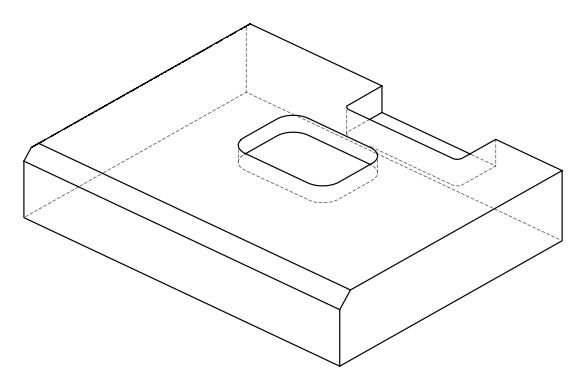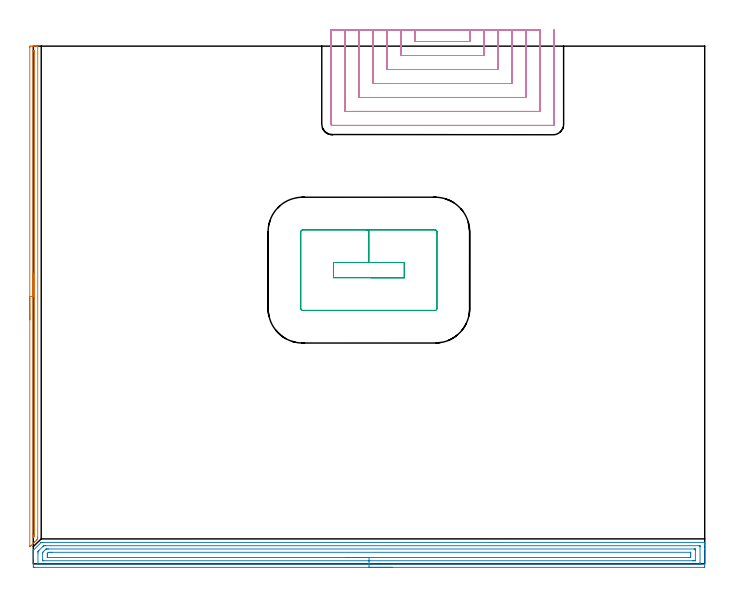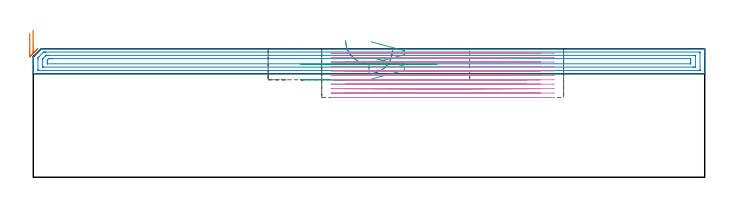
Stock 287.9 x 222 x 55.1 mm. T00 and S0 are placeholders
(PLAN: 4 operations, 2 tool changes, 47.4 min)
(1 AREA_MILL | FG_CHAMFER_SURFACE | UGT0205_001 | 3.56 min | 1253 mm3)
(2 AREA_MILL_1 | FG_CHAMFER_SURFACE_1 | UGT0205_001 | 9.44 min | 16455 mm3)
(3 MILL_RECTANGULAR_POCKET | POCKET_RECTANGULAR_STRAIGHT | UGT0201_006 | Follow Part, ap 7, ae 75% | 1.4 min | 69328 mm3)
(4 MILL_SLOT | SLOT_PARTIAL_RECTANGULAR | NXT0201_009 | Follow Part, ap 2, ae 75% | 33.02 min | 82194 mm3)
(TOOL UGT0205_001 | Chamfer Mill 20 x 3 x 45 deg. | D20 FL50 Z2)
(TOOL UGT0201_006 | End Mill 28 mm | D28 FL25 Z2)
(TOOL NXT0201_009 | ENDMILL 8mm [2P460-0800-NA 1630] | D8 FL26 Z6)
(OP 1 AREA_MILL)
G17 G21 G94 G90
T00 M6
G54
G17 G0 G90 X-1.5 Y104.65 S1061 M3
G43 Z65.1 H0
Z61.7
G94 G1 Y104.688 Z60.828 F250.
Y104.802 Z59.964
Y104.991 Z59.112
Y105.253 Z58.28
Y105.587 Z57.474
Y105.99 Z56.7
Y106.459 Z55.964
Y106.99 Z55.272
Y107.579 Z54.629
Y108.222 Z54.04
Y108.914 Z53.508
Y109.65 Z53.04
Y110.424 Z52.637
Y111.23 Z52.303
Y112.062 Z52.041
Y112.914 Z51.852
Y113.778 Z51.738
Y114.65 Z51.7
X-1.499 Y221.384 Z51.701
X-1.496 Y221.773
X-1.491 Y221.99 Z51.704
X-1.115 Y222. Z52.079
X-0.57 Z52.627
X-0.238 Z52.958
X0.307 Z53.503
X0.638 Z53.833
X1.302 Z54.501
X1.609 Z54.808
X1.756 Y221.998 Z54.949
X1.898 Y221.99 Z55.088
X1.9 Y221.831 Z55.1
Y11.488
X1.895 Y10.698 Z55.091
X1.795 Y10.595 Z54.992
X1.515 Y10.313 Z54.71
X1.35 Y10.149 Z54.547
X1.244 Y10.043 Z54.442
X0.638 Y9.438 Z53.837
X0.457 Y9.255 Z53.653
X-0.137 Y8.663 Z53.063
X-0.823 Y7.977 Z52.376
X-1.493 Y7.308 Z51.707
X-1.496 Y7.469 Z51.704
X-1.5 Y7.807 Z51.7
Y114.65
X-0.086 Z53.114
X-0.085 Y219.598 Z53.115
X-0.083 Y219.889 Z53.117
X-0.081 Y219.961 Z53.119
X-0.079 Y219.989 Z53.121
X-0.062 Y219.992 Z53.138
X0.003 Y219.995 Z53.203
X0.245 Y219.999 Z53.445
X0.42 Y219.997 Z53.62
X0.451 Y219.995 Z53.651
X0.478 Y219.99 Z53.678
X0.48 Y219.95 Z53.68
X0.484 Y219.755 Z53.684
X0.485 Y219.598 Z53.685
X0.486 Y219.443 Z53.686
X0.485 Y12.241 Z53.685
X0.482 Y11.943 Z53.682
X0.479 Y11.794 Z53.679
X0.47 Y11.731 Z53.67
X0.436 Y11.695 Z53.636
X0.237 Y11.488 Z53.437
X0.074 Y11.327 Z53.274
X-0.005 Y11.251 Z53.195
X-0.071 Y11.191 Z53.129
X-0.079 Y11.326 Z53.121
X-0.082 Y11.488 Z53.118
X-0.085 Y11.949 Z53.115
X-0.086 Y12.226 Z53.114
Y114.65
Y115.522 Z53.152
Y116.387 Z53.266
Y117.238 Z53.455
Y118.07 Z53.717
Y118.876 Z54.051
Y119.65 Z54.454
Y120.386 Z54.923
Y121.078 Z55.454
Y121.721 Z56.043
Y122.31 Z56.686
Y122.842 Z57.378
Y123.31 Z58.114
Y123.713 Z58.888
Y124.047 Z59.694
Y124.309 Z60.526
Y124.498 Z61.378
Y124.612 Z62.243
Y124.65 Z63.114
G0 Z65.1
M5
M2
(OP 2 AREA_MILL_1)
G17 G21 G94 G90
T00 M6
G54
G17 G0 G90 X153.95 Y-1.5 S1061 M3
G43 Z65.1 H0
Z54.4
G94 G1 X153.912 Z53.528 F250.
X153.798 Z52.664
X153.609 Z51.812
X153.347 Z50.98
X153.013 Z50.174
X152.61 Z49.4
X152.142 Z48.664
X151.61 Z47.972
X151.021 Z47.329
X150.378 Z46.74
X149.686 Z46.209
X148.95 Z45.74
X148.176 Z45.337
X147.37 Z45.003
X146.538 Z44.741
X145.686 Z44.552
X144.822 Z44.438
X143.95 Z44.4
X0.614
X0.127 Y-1.495 Z44.403
X0.009 Y-1.491 Z44.406
X0. Y-1.012 Z44.885
Y2.524 Z48.418
Y3.077 Z48.974
Y3.408 Z49.304
Y3.961 Z49.857
Y4.292 Z50.187
Y4.955 Z50.854
Y5.618 Z51.517
X0.001 Y5.731 Z51.629
X0.01 Y5.8 Z51.696
X0.074 Y5.874 Z51.772
X0.167 Y5.968 Z51.866
X3.293 Y9.094 Z54.993
X3.362 Y9.158 Z55.057
X3.412 Y9.202 Z55.098
X4.135 Y9.2 Z55.1
X287.733
X287.891 Y9.197 Z55.088
X287.892 Y9.184 Z55.075
X287.9 Y8.834 Z54.734
Y8.491 Z54.39
Y7.828 Z53.723
Y6.613 Z52.51
Y6.06 Z51.954
Y-1.012 Z44.885
X287.898 Y-1.291 Z44.606
X287.89 Y-1.492 Z44.406
X287.687 Y-1.499 Z44.399
X143.95 Y-1.5 Z44.4
Y-0.086 Z45.814
X2.356 Y-0.085 Z45.815
X2.01 Y-0.076 Z45.824
X2.005 Y0.033 Z45.933
X2.001 Y0.267 Z46.167
Y4.687 Z50.587
X2.01 Y5.176 Z51.076
X2.026 Y5.364 Z51.264
X2.115 Y5.458 Z51.358
X2.4 Y5.75 Z51.65
X4.186 Y7.536 Z53.436
X4.337 Y7.679 Z53.579
X4.447 Y7.779 Z53.679
X4.654 Y7.782 Z53.682
X5.079 Y7.786 Z53.686
X5.122
X285.544 Y7.785 Z53.685
X285.89 Y7.776 Z53.676
X285.895 Y7.667 Z53.567
X285.899 Y7.433 Z53.333
Y0.36 Z46.26
X285.892 Y-0.036 Z45.864
X285.889 Y-0.08 Z45.82
X285.871 Y-0.082 Z45.818
X285.819 Y-0.085 Z45.815
X285.712 Y-0.086 Z45.814
X285.5
X143.95
Y1.328 Z47.228
X4.5 Y1.329 Z47.229
X4.186 Y1.332 Z47.232
X4.082 Y1.335 Z47.235
X4.01 Y1.339 Z47.239
X4.006 Y1.456 Z47.356
X4.002 Y1.64 Z47.54
X4. Y1.824 Z47.724
Y4.476 Z50.376
X4.002 Y4.661 Z50.561
X4.006 Y4.783 Z50.683
X4.01 Y4.88 Z50.78
X4.035 Y4.924 Z50.824
X4.186 Y5.086 Z50.986
X5.16 Y6.06 Z51.96
X5.435 Y6.326 Z52.226
X5.475 Y6.364 Z52.264
X5.553 Y6.367 Z52.267
X5.66 Y6.37 Z52.27
X5.972 Y6.371 Z52.271
X6.551
X283.4
X283.714 Y6.368 Z52.268
X283.818 Y6.365 Z52.265
X283.89 Y6.361 Z52.261
X283.894 Y6.244 Z52.144
X283.898 Y6.06 Z51.96
X283.9 Y5.876 Z51.776
X283.899 Y1.456 Z47.356
X283.895 Y1.394 Z47.294
X283.89 Y1.347 Z47.247
X283.884 Y1.335 Z47.235
X283.87 Y1.334 Z47.234
X283.714 Y1.331 Z47.231
X283.135 Y1.329 Z47.229
X282.821 Y1.328 Z47.228
X143.95
Y2.743 Z48.643
X6.115 Y2.744 Z48.644
X6.061 Y2.745 Z48.645
X6.024 Y2.748 Z48.648
X6.01 Y2.75 Z48.65
X6.008 Y2.771 Z48.671
X6.004 Y2.974 Z48.874
X6. Y3.38 Z49.28
Y4.264 Z50.164
X6.001 Y4.292 Z50.192
X6.007 Y4.399 Z50.299
X6.011 Y4.45 Z50.35
X6.051 Y4.492 Z50.392
X6.185 Y4.629 Z50.529
X6.356 Y4.796 Z50.696
X6.534 Y4.95 Z50.85
X6.865 Y4.954 Z50.854
X7.088 Y4.956 Z50.856
X7.758 Y4.957 Z50.857
X7.979
X281.785 Y4.956 Z50.856
X281.839 Y4.955 Z50.855
X281.876 Y4.952 Z50.852
X281.89 Y4.95 Z50.85
X281.892 Y4.929 Z50.829
X281.896 Y4.726 Z50.626
X281.9 Y4.32 Z50.22
Y3.435 Z49.335
Y3.408 Z49.308
X281.895 Y2.98 Z48.88
X281.89 Y2.767 Z48.667
X281.886 Y2.749 Z48.649
X281.861 Y2.747 Z48.647
X281.803 Y2.745 Z48.645
X281.706 Y2.743 Z48.643
X143.95
X143.078 Z48.681
X142.214 Z48.795
X141.362 Z48.983
X140.53 Z49.246
X139.724 Z49.58
X138.95 Z49.982
X138.214 Z50.451
X137.522 Z50.982
X136.879 Z51.572
X136.29 Z52.215
X135.758 Z52.907
X135.29 Z53.643
X134.887 Z54.417
X134.553 Z55.223
X134.291 Z56.055
X134.102 Z56.906
X133.988 Z57.771
X133.95 Z58.643
G0 Z65.1
M5
M2
(OP 3 MILL_RECTANGULAR_POCKET)
G17 G21 G94 G90
T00 M6
G54
G17 G0 G90 X144.786 Y122.7 S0 M3
G43 Z65.1 H0
Z58.1
G94 G1 X159.1 Z54.264 F250.
Y129.2 Z52.523
X143.9 Z48.45
X128.7 F500.
Y122.7
X159.1
Y129.2
X143.9
Y143.2
X115.5
G3 X114.7 Y142.4 R0.8
G1 Y109.5
G3 X115.5 Y108.7 R0.8
G1 X172.3
G3 X173.1 Y109.5 R0.8
G1 Y142.4
G3 X172.3 Y143.2 R0.8
G1 X143.9
X142.9
G0 X144.786 Y122.7 Z51.45
G1 X159.1 Z47.614 F250.
Y129.2 Z45.873
X143.9 Z41.8
X128.7 F500.
Y122.7
X159.1
Y129.2
X143.9
Y143.2
X115.5
G3 X114.7 Y142.4 R0.8
G1 Y109.5
G3 X115.5 Y108.7 R0.8
G1 X172.3
G3 X173.1 Y109.5 R0.8
G1 Y142.4
G3 X172.3 Y143.2 R0.8
G1 X143.9
X142.9
G0 Z65.1
M5
M2
(OP 4 MILL_SLOT)
G17 G21 G94 G90
T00 M6
G54
G17 G0 G90 X163.7 Y229. S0 M3
G43 Z65.1 H1
Z53.2
G94 G1 Y226. F250.
Y224. F500.
X187.4
Y226.
Y229. F250.
X157.7
Y226.
Y218. F500.
X193.4
Y226.
Y229. F250.
X151.7
Y226.
Y212. F500.
X199.4
Y226.
Y229. F250.
X145.7
Y226.
Y206. F500.
X205.4
Y226.
Y229. F250.
X139.7
Y226.
Y200. F500.
X211.4
Y226.
Y229. F250.
X133.7
Y226.
Y194. F500.
X217.4
Y226.
Y229. F250.
X127.7
Y226.
Y188.5 F500.
G3 X128.2 Y188. R0.5
G1 X222.9
G3 X223.4 Y188.5 R0.5
G1 Y226.
Y229. F250.
G0 X163.7 Z51.3
G1 Y226.
Y224. F500.
X187.4
Y226.
Y229. F250.
X157.7
Y226.
Y218. F500.
X193.4
Y226.
Y229. F250.
X151.7
Y226.
Y212. F500.
X199.4
Y226.
Y229. F250.
X145.7
Y226.
Y206. F500.
X205.4
Y226.
Y229. F250.
X139.7
Y226.
Y200. F500.
X211.4
Y226.
Y229. F250.
X133.7
Y226.
Y194. F500.
X217.4
Y226.
Y229. F250.
X127.7
Y226.
Y188.5 F500.
G3 X128.2 Y188. R0.5
G1 X222.9
G3 X223.4 Y188.5 R0.5
G1 Y226.
Y229. F250.
G0 X163.7 Z49.4
G1 Y226.
Y224. F500.
X187.4
Y226.
Y229. F250.
X157.7
Y226.
Y218. F500.
X193.4
Y226.
Y229. F250.
X151.7
Y226.
Y212. F500.
X199.4
Y226.
Y229. F250.
X145.7
Y226.
Y206. F500.
X205.4
Y226.
Y229. F250.
X139.7
Y226.
Y200. F500.
X211.4
Y226.
Y229. F250.
X133.7
Y226.
Y194. F500.
X217.4
Y226.
Y229. F250.
X127.7
Y226.
Y188.5 F500.
G3 X128.2 Y188. R0.5
G1 X222.9
G3 X223.4 Y188.5 R0.5
G1 Y226.
Y229. F250.
G0 X163.7 Z47.5
G1 Y226.
Y224. F500.
X187.4
Y226.
Y229. F250.
X157.7
Y226.
Y218. F500.
X193.4
Y226.
Y229. F250.
X151.7
Y226.
Y212. F500.
X199.4
Y226.
Y229. F250.
X145.7
Y226.
Y206. F500.
X205.4
Y226.
Y229. F250.
X139.7
Y226.
Y200. F500.
X211.4
Y226.
Y229. F250.
X133.7
Y226.
Y194. F500.
X217.4
Y226.
Y229. F250.
X127.7
Y226.
Y188.5 F500.
G3 X128.2 Y188. R0.5
G1 X222.9
G3 X223.4 Y188.5 R0.5
G1 Y226.
Y229. F250.
G0 X163.7 Z45.6
G1 Y226.
Y224. F500.
X187.4
Y226.
Y229. F250.
X157.7
Y226.
Y218. F500.
X193.4
Y226.
Y229. F250.
X151.7
Y226.
Y212. F500.
X199.4
Y226.
Y229. F250.
X145.7
Y226.
Y206. F500.
X205.4
Y226.
Y229. F250.
X139.7
Y226.
Y200. F500.
X211.4
Y226.
Y229. F250.
X133.7
Y226.
Y194. F500.
X217.4
Y226.
Y229. F250.
X127.7
Y226.
Y188.5 F500.
G3 X128.2 Y188. R0.5
G1 X222.9
G3 X223.4 Y188.5 R0.5
G1 Y226.
Y229. F250.
G0 X163.7 Z43.7
G1 Y226.
Y224. F500.
X187.4
Y226.
Y229. F250.
X157.7
Y226.
Y218. F500.
X193.4
Y226.
Y229. F250.
X151.7
Y226.
Y212. F500.
X199.4
Y226.
Y229. F250.
X145.7
Y226.
Y206. F500.
X205.4
Y226.
Y229. F250.
X139.7
Y226.
Y200. F500.
X211.4
Y226.
Y229. F250.
X133.7
Y226.
Y194. F500.
X217.4
Y226.
Y229. F250.
X127.7
Y226.
Y188.5 F500.
G3 X128.2 Y188. R0.5
G1 X222.9
G3 X223.4 Y188.5 R0.5
G1 Y226.
Y229. F250.
G0 X163.7 Z41.8
G1 Y226.
Y224. F500.
X187.4
Y226.
Y229. F250.
X157.7
Y226.
Y218. F500.
X193.4
Y226.
Y229. F250.
X151.7
Y226.
Y212. F500.
X199.4
Y226.
Y229. F250.
X145.7
Y226.
Y206. F500.
X205.4
Y226.
Y229. F250.
X139.7
Y226.
Y200. F500.
X211.4
Y226.
Y229. F250.
X133.7
Y226.
Y194. F500.
X217.4
Y226.
Y229. F250.
X127.7
Y226.
Y188.5 F500.
G3 X128.2 Y188. R0.5
G1 X222.9
G3 X223.4 Y188.5 R0.5
G1 Y226.
Y229. F250.
G0 X163.7 Z39.9
G1 Y226.
Y224. F500.
X187.4
Y226.
Y229. F250.
X157.7
Y226.
Y218. F500.
X193.4
Y226.
Y229. F250.
X151.7
Y226.
Y212. F500.
X199.4
Y226.
Y229. F250.
X145.7
Y226.
Y206. F500.
X205.4
Y226.
Y229. F250.
X139.7
Y226.
Y200. F500.
X211.4
Y226.
Y229. F250.
X133.7
Y226.
Y194. F500.
X217.4
Y226.
Y229. F250.
X127.7
Y226.
Y188.5 F500.
G3 X128.2 Y188. R0.5
G1 X222.9
G3 X223.4 Y188.5 R0.5
G1 Y226.
Y229. F250.
G0 X163.7 Z38.
G1 Y226.
Y224. F500.
X187.4
Y226.
Y229. F250.
X157.7
Y226.
Y218. F500.
X193.4
Y226.
Y229. F250.
X151.7
Y226.
Y212. F500.
X199.4
Y226.
Y229. F250.
X145.7
Y226.
Y206. F500.
X205.4
Y226.
Y229. F250.
X139.7
Y226.
Y200. F500.
X211.4
Y226.
Y229. F250.
X133.7
Y226.
Y194. F500.
X217.4
Y226.
Y229. F250.
X127.7
Y226.
Y188.5 F500.
G3 X128.2 Y188. R0.5
G1 X222.9
G3 X223.4 Y188.5 R0.5
G1 Y226.
Y229. F250.
G0 X163.7 Z36.1
G1 Y226.
Y224. F500.
X187.4
Y226.
Y229. F250.
X157.7
Y226.
Y218. F500.
X193.4
Y226.
Y229. F250.
X151.7
Y226.
Y212. F500.
X199.4
Y226.
Y229. F250.
X145.7
Y226.
Y206. F500.
X205.4
Y226.
Y229. F250.
X139.7
Y226.
Y200. F500.
X211.4
Y226.
Y229. F250.
X133.7
Y226.
Y194. F500.
X217.4
Y226.
Y229. F250.
X127.7
Y226.
Y188.5 F500.
G3 X128.2 Y188. R0.5
G1 X222.9
G3 X223.4 Y188.5 R0.5
G1 Y226.
Y229. F250.
G0 X163.7 Z34.2
G1 Y226.
Y224. F500.
X187.4
Y226.
Y229. F250.
X157.7
Y226.
Y218. F500.
X193.4
Y226.
Y229. F250.
X151.7
Y226.
Y212. F500.
X199.4
Y226.
Y229. F250.
X145.7
Y226.
Y206. F500.
X205.4
Y226.
Y229. F250.
X139.7
Y226.
Y200. F500.
X211.4
Y226.
Y229. F250.
X133.7
Y226.
Y194. F500.
X217.4
Y226.
Y229. F250.
X127.7
Y226.
Y188.5 F500.
G3 X128.2 Y188. R0.5
G1 X222.9
G3 X223.4 Y188.5 R0.5
G1 Y226.
Y229. F250.
G0 Z65.1
M5
M2
